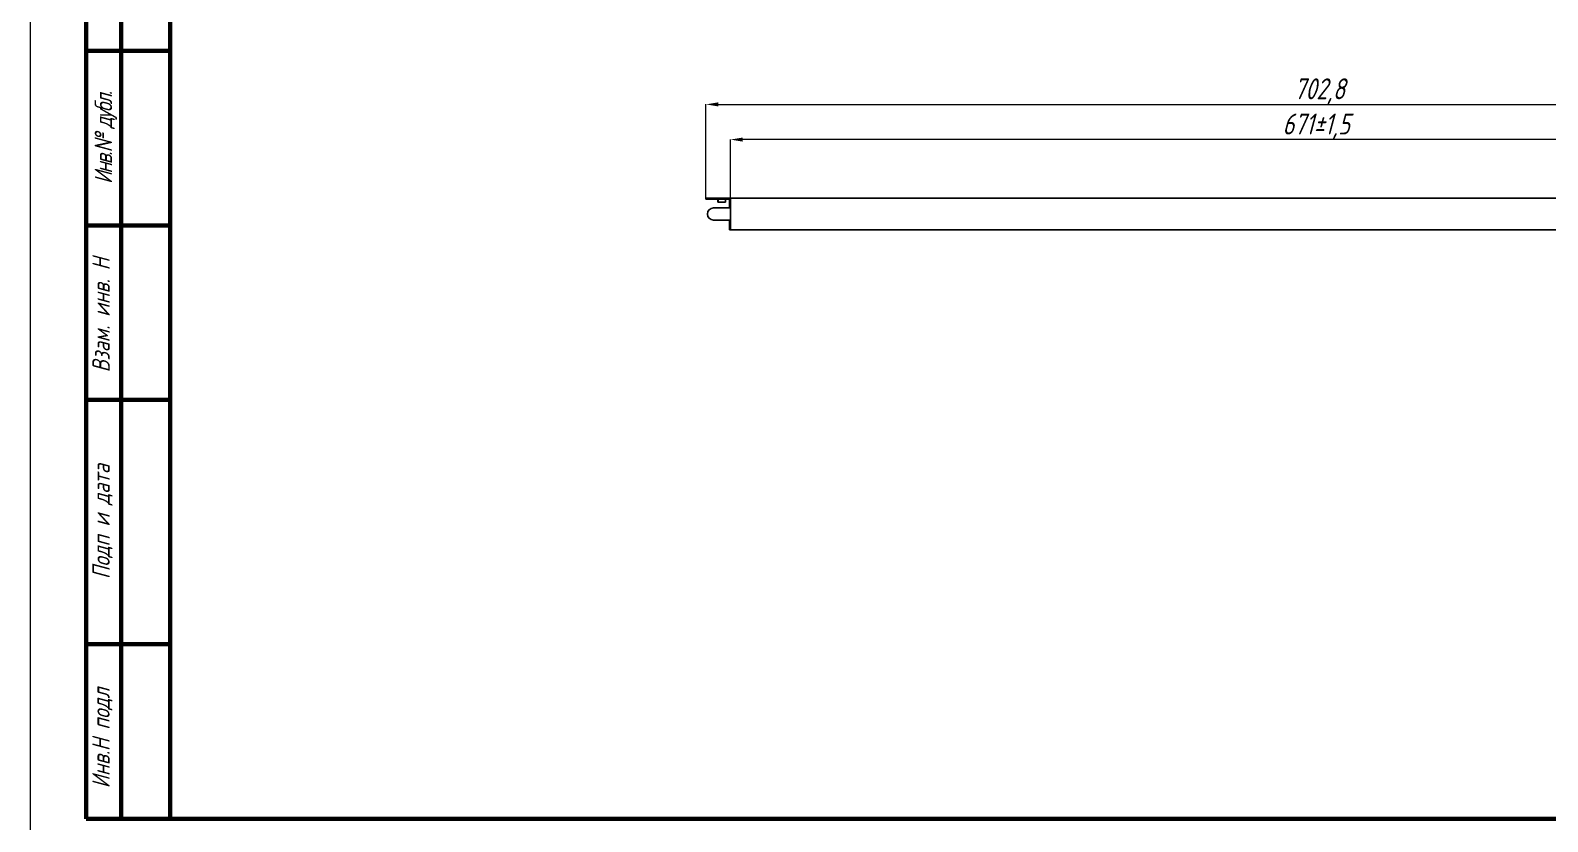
# Model space of a CAD drawing. Header units: millimetres. Extents: x 937859 to 970574, y 987894 to 996517.
# Drawn here: x 961645 to 962514, y 990328 to 990781 of the extents above; entities that cross this region are included whole.
import ezdxf

# ---------------------------------------------------------------- set-up
doc = ezdxf.new("R2010")
doc.units = ezdxf.units.MM
doc.header["$LTSCALE"] = 0.5
for name, pattern in [('CENTER', [0.6, 0.375, -0.075, 0.075, -0.075]), ('K5LT_BASIC', [0]), ('K5LT_THIN', [0])]:
    doc.linetypes.add(name, pattern=pattern)
doc.layers.add('DIMENSION', color=1, linetype='Continuous')
doc.layers.add('MD_Visible', color=7, linetype='Continuous', lineweight=25)
doc.styles.add('A2', font='GOST_A.TTF', dxfattribs={"width": 0.955, "oblique": 15, "height": 12})
doc.styles.get("Standard").update_dxf_attribs({"font": 'GOST_A.TTF', "oblique": 15})
doc.dimstyles.new('A2', dxfattribs={"dimtxt": 12, "dimasz": 7, "dimexe": 0.1, "dimexo": 0, "dimtad": 1, "dimtxsty": 'A2', "dimcen": 2.5, "dimadec": 0, "dimazin": 0, "dimtfac": 1, "dimtmove": 0, "dimatfit": 3, "dimfxl": 1, "dimlwd": 5, "dimlwe": 5, "dimarcsym": 0})

# ---------------------------------------------------------------- blocks, each defined once
blk = doc.blocks.new('*D249')
at = {"color": 0, "lineweight": 5, "transparency": 16777216}
for p, q in [((962046.07, 990685.17), (962046.07, 990718.82)), ((962710.07, 990718.72), (962053.07, 990718.72)), ((962717.07, 990685.17), (962717.07, 990718.82))]:
    blk.add_line(p, q, dxfattribs=at)
at = {"color": 0, "transparency": 16777216}
for points in [[(962053.07, 990719.88), (962053.07, 990717.55), (962046.07, 990718.72)], [(962710.07, 990719.88), (962710.07, 990717.55), (962717.07, 990718.72)]]:
    blk.add_solid(points, dxfattribs=at)
at = {"layer": 'Defpoints', "color": 0, "transparency": 16777216}
for p in [(962046.07, 990718.72), (962046.07, 990685.17), (962717.07, 990685.17)]:
    blk.add_point(p, dxfattribs=at)
at = {"color": 0, "transparency": 16777216, "insert": (962381.57, 990726.25), "char_height": 12, "attachment_point": 5, "style": 'A2'}
blk.add_mtext('671%%P1,5', dxfattribs=at)
blk = doc.blocks.new('*D253')
at = {"color": 0, "lineweight": 5, "transparency": 16777216}
for p, q in [((962032.07, 990684.57), (962032.07, 990738.98)), ((962039.07, 990738.88), (962727.87, 990738.88)), ((962734.87, 990680.92), (962734.87, 990738.98))]:
    blk.add_line(p, q, dxfattribs=at)
at = {"color": 0, "transparency": 16777216}
for points in [[(962039.07, 990740.04), (962039.07, 990737.71), (962032.07, 990738.88)], [(962727.87, 990740.04), (962727.87, 990737.71), (962734.87, 990738.88)]]:
    blk.add_solid(points, dxfattribs=at)
at = {"layer": 'Defpoints', "color": 0, "transparency": 16777216}
for p in [(962734.87, 990738.88), (962032.07, 990684.57), (962734.87, 990680.92)]:
    blk.add_point(p, dxfattribs=at)
at = {"color": 0, "transparency": 16777216, "insert": (962383.47, 990746.41), "char_height": 12, "attachment_point": 5, "style": 'A2'}
blk.add_mtext('702,8', dxfattribs=at)

msp = doc.modelspace()

# ---------------------------------------------------------------- linework, layer by layer
at = {"color": 0, "linetype": 'K5LT_THIN', "lineweight": 18}
msp.add_line((961645.079, 990309.536), (961645.079, 991497.536), dxfattribs=at)
at = {"color": 0, "linetype": 'K5LT_BASIC', "lineweight": 60}
for p, q in [((961725.079, 990329.536), (961725.079, 991477.536)), ((961677.079, 990329.536), (961677.079, 990909.536)), ((961697.079, 990329.536), (961697.079, 990909.536)), ((961725.079, 990769.536), (961677.079, 990769.536)), ((961725.079, 990669.536), (961677.079, 990669.536)), ((961725.079, 990569.536), (961677.079, 990569.536)), ((961725.079, 990429.536), (961677.079, 990429.536)), ((961725.079, 990329.536), (961677.079, 990329.536)), ((963305.079, 990329.536), (961725.079, 990329.536))]:
    msp.add_line(p, q, dxfattribs=at)
at = {"layer": 'MD_Visible'}
for p, q in [((962032.074, 990684.568), (962032.074, 990685.168)), ((962033.074, 990685.168), (962032.074, 990685.168)), ((962032.074, 990684.568), (962033.074, 990684.568)), ((962033.074, 990685.168), (962045.274, 990685.168)), ((962033.074, 990684.568), (962045.274, 990684.568)), ((962038.924, 990682.868), (962038.924, 990684.368)), ((962038.966, 990682.868), (962038.924, 990682.868)), ((962038.966, 990682.868), (962038.966, 990684.368)), ((962038.974, 990682.868), (962038.966, 990682.868)), ((962038.974, 990682.868), (962038.974, 990684.368)), ((962038.974, 990682.868), (962041.074, 990682.868)), ((962041.074, 990682.868), (962043.174, 990682.868)), ((962043.174, 990682.868), (962043.174, 990684.368)), ((962043.181, 990682.868), (962043.174, 990682.868)), ((962043.181, 990682.868), (962043.181, 990684.368)), ((962043.224, 990682.868), (962043.181, 990682.868)), ((962043.224, 990682.868), (962043.224, 990684.368)), ((962045.474, 990684.368), (962045.474, 990681.268)), ((962045.474, 990681.268), (962045.474, 990681.068)), ((962045.474, 990679.568), (962045.474, 990681.068)), ((962046.074, 990681.068), (962045.474, 990681.068)), ((962046.074, 990685.168), (962046.074, 990666.968)), ((962717.074, 990685.168), (962046.074, 990685.168)), ((962046.074, 990684.368), (962046.074, 990681.268)), ((962046.074, 990679.568), (962036.374, 990679.568)), ((962036.374, 990672.568), (962046.074, 990672.568)), ((962045.474, 990671.068), (962045.474, 990672.568)), ((962045.474, 990671.068), (962045.474, 990670.868)), ((962045.474, 990671.068), (962046.074, 990671.068)), ((962045.474, 990670.868), (962045.474, 990667.968)), ((962045.474, 990667.968), (962045.474, 990666.968)), ((962046.074, 990666.968), (962045.474, 990666.968)), ((962046.074, 990670.868), (962046.074, 990667.968)), ((962046.074, 990666.968), (962717.074, 990666.968))]:
    msp.add_line(p, q, dxfattribs=at)
at = {"layer": 'MD_Visible', "extrusion": (0, 0, -1)}
for centre, radius, start, end in [((-962038.724, 990684.368), 0.2, 90, 180), ((-962038.766, 990684.368), 0.2, 90, 180), ((-962038.774, 990684.368), 0.2, 90, 180), ((-962045.274, 990684.368), 0.8, 90, 180), ((-962045.274, 990684.368), 0.2, 90, 180), ((-962036.374, 990676.068), 3.5, 0, 90), ((-962036.374, 990676.068), 3.5, 270, 0)]:
    msp.add_arc(centre, radius, start, end, dxfattribs=at)
at = {"layer": 'MD_Visible'}
for centre in [(962043.374, 990684.368), (962043.381, 990684.368), (962043.424, 990684.368)]:
    msp.add_arc(centre, 0.2, 90, 180, dxfattribs=at)

# ---------------------------------------------------------------- texts
at = {"char_height": 10, "attachment_point": 1, "rotation": 90}
for s, width, insert in [('Взам. инв. Н', 92.57089, (961680.598, 990585.315)), ('Подп и дата', 92.57089, (961680.598, 990466.895)), ('Инв.Н подл', 83.30857, (961680.529, 990347.029))]:
    msp.add_mtext_dynamic_manual_height_columns(s, width=width, gutter_width=50, heights=[0], dxfattribs=dict(at, insert=insert))
at = {"layer": 'DIMENSION', "color": 250, "linetype": 'CENTER', "ltscale": 0.25, "insert": (961681.912, 990693.29), "char_height": 10, "attachment_point": 1, "rotation": 90}
msp.add_mtext_dynamic_manual_height_columns('{\\T0.85;\\C0;Инв.№ дубл.}', width=96, gutter_width=240, heights=[0], dxfattribs=at)

# ---------------------------------------------------------------- dimensions: what is measured, and where the dimension line sits
dim = msp.add_linear_dim(base=(962734.874, 990738.878), p1=(962032.074, 990684.568), p2=(962734.874, 990680.918), dimstyle='A2')
dim.commit()
dim.dimension.update_dxf_attribs({"geometry": '*D253', "text_midpoint": (962383.474, 990746.408)})
dim = msp.add_linear_dim(base=(962046.074, 990718.715), p1=(962717.074, 990685.168), p2=(962046.074, 990685.168), text='<>%%P1,5', dimstyle='A2')
dim.commit()
dim.dimension.update_dxf_attribs({"geometry": '*D249', "text_midpoint": (962381.574, 990726.245)})

doc.saveas('drawing.dxf')
